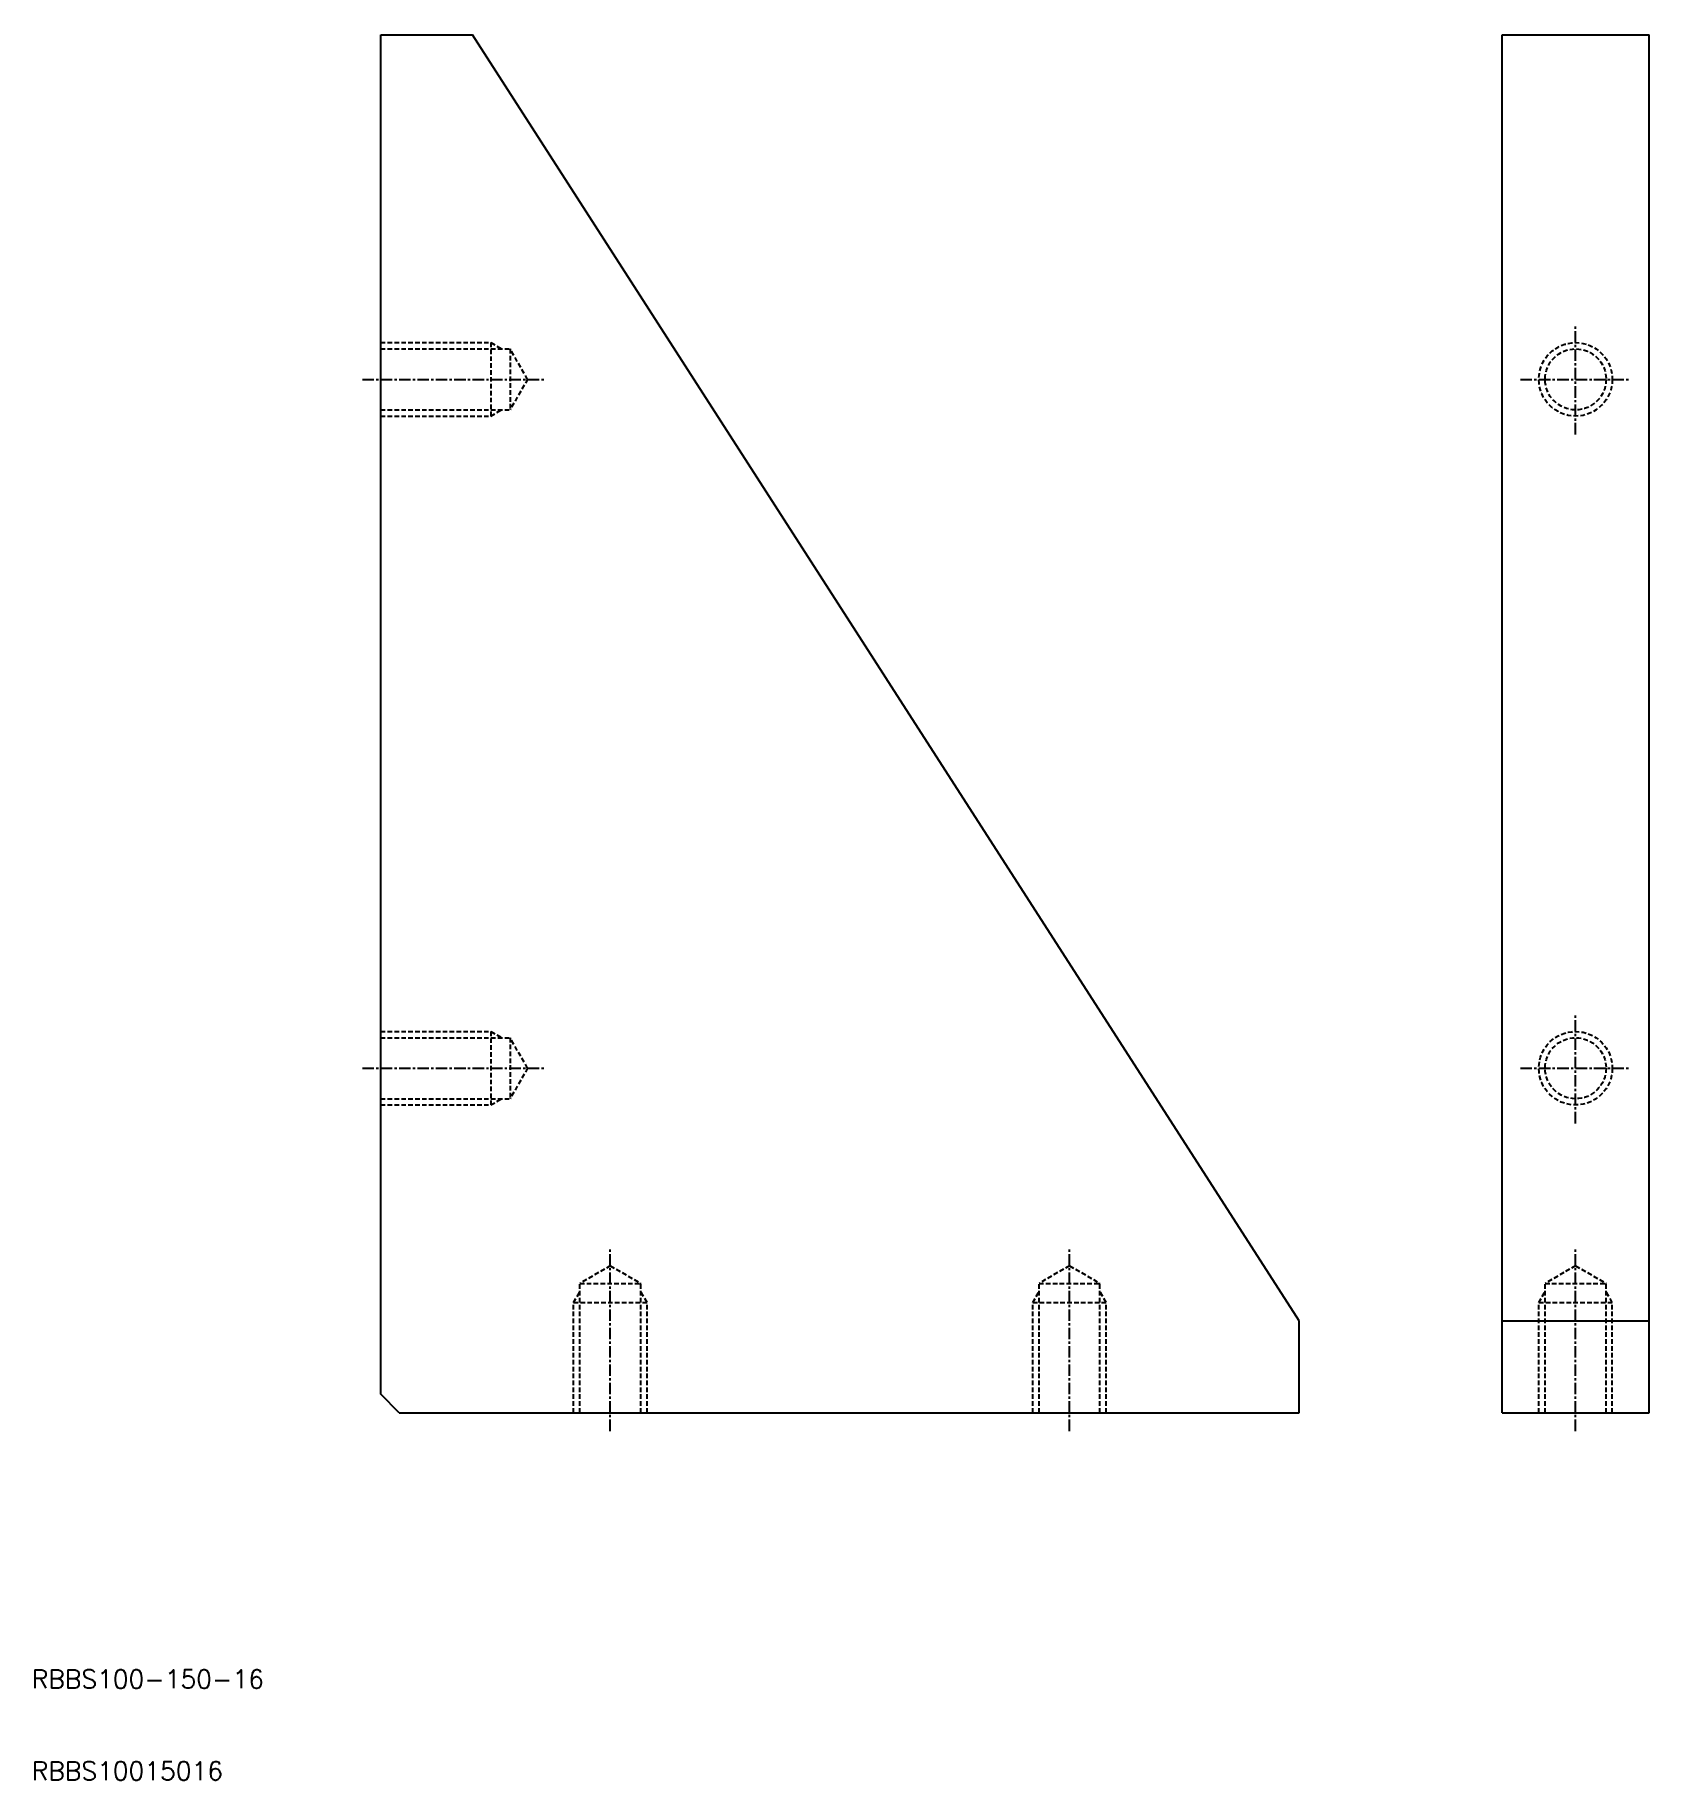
# Model space of a CAD drawing. Extents: x 10 to 186, y 10 to 200.
import ezdxf

# ---------------------------------------------------------------- set-up
doc = ezdxf.new("R2010")
doc.units = 0
doc.linetypes.add('CENTER', pattern=[2, 1.25, -0.25, 0.25, -0.25])
doc.linetypes.add('DASHED', pattern=[0.75, 0.5, -0.25])
doc.layers.get('0').update_dxf_attribs({"linetype": 'CONTINUOUS'})
doc.layers.add('CENTER', color=1, linetype='CENTER')
doc.styles.get("Standard").update_dxf_attribs({"font": 'txt.shx'})

msp = doc.modelspace()

# ---------------------------------------------------------------- linework, layer by layer
at = {"color": 7, "linetype": 'CONTINUOUS'}
for p, q in [((48, 200), (58, 200)), ((48, 52), (48, 200)), ((148, 60), (58, 200)), ((170.11, 200), (186.11, 200)), ((170.11, 50), (170.11, 200)), ((186.11, 50), (186.11, 200)), ((148, 50), (148, 60)), ((170.11, 60), (186.11, 60)), ((50, 50), (48, 52)), ((50, 50), (148, 50)), ((170.11, 50), (186.11, 50))]:
    msp.add_line(p, q, dxfattribs=at)
at = {"color": 3, "linetype": 'DASHED'}
for p, q in [((48, 166.5), (60, 166.5)), ((48, 165.82), (62.08, 165.82)), ((60, 166.5), (60, 158.5)), ((60, 166.5), (61.17, 165.82)), ((62.08, 165.82), (62.08, 159.18)), ((64, 162.5), (62.08, 165.82)), ((64, 162.5), (62.08, 159.18)), ((48, 159.18), (62.08, 159.18)), ((48, 158.5), (60, 158.5)), ((60, 158.5), (61.17, 159.18)), ((48, 91.5), (60, 91.5)), ((60, 91.5), (60, 83.5)), ((60, 91.5), (61.17, 90.82)), ((48, 90.82), (62.08, 90.82)), ((62.08, 90.82), (62.08, 84.18)), ((64, 87.5), (62.08, 90.82)), ((64, 87.5), (62.08, 84.18)), ((48, 84.18), (62.08, 84.18)), ((60, 83.5), (61.17, 84.18)), ((48, 83.5), (60, 83.5)), ((73, 66), (69.68, 64.08)), ((73, 66), (76.32, 64.08)), ((123, 66), (119.68, 64.08)), ((123, 66), (126.32, 64.08)), ((178.11, 66), (174.79, 64.08)), ((178.11, 66), (181.44, 64.08)), ((69, 62), (69.68, 63.17)), ((69.68, 64.08), (76.32, 64.08)), ((69.68, 50), (69.68, 64.08)), ((76.32, 50), (76.32, 64.08)), ((77, 62), (76.32, 63.17)), ((119, 62), (119.68, 63.17)), ((119.68, 64.08), (126.32, 64.08)), ((119.68, 50), (119.68, 64.08)), ((126.32, 50), (126.32, 64.08)), ((127, 62), (126.32, 63.17)), ((174.11, 62), (174.79, 63.17)), ((174.79, 64.08), (181.44, 64.08)), ((174.79, 50), (174.79, 64.08)), ((181.44, 50), (181.44, 64.08)), ((182.11, 62), (181.44, 63.17)), ((69, 62), (77, 62)), ((69, 50), (69, 62)), ((77, 50), (77, 62)), ((119, 62), (127, 62)), ((119, 50), (119, 62)), ((127, 50), (127, 62)), ((174.11, 62), (182.11, 62)), ((174.11, 50), (174.11, 62)), ((182.11, 50), (182.11, 62))]:
    msp.add_line(p, q, dxfattribs=at)
for centre, radius in [((178.11, 162.5), 4), ((178.11, 162.5), 3.32), ((178.11, 87.5), 4), ((178.11, 87.5), 3.32)]:
    msp.add_circle(centre, radius, dxfattribs=at)
at = {"layer": 'CENTER', "color": 1, "linetype": 'CENTER'}
for p, q in [((178.11, 156.5), (178.11, 168.5)), ((46, 162.5), (66, 162.5)), ((172.11, 162.5), (184.11, 162.5)), ((178.11, 81.5), (178.11, 93.5)), ((46, 87.5), (66, 87.5)), ((172.11, 87.5), (184.11, 87.5)), ((73, 48), (73, 68)), ((123, 48), (123, 68)), ((178.11, 48), (178.11, 68))]:
    msp.add_line(p, q, dxfattribs=at)

# ---------------------------------------------------------------- texts
at = {"color": 7, "linetype": 'CONTINUOUS'}
for s, p in [('RBBS100-150-16 ', (10, 20)), ('RBBS10015016 ', (10, 10))]:
    msp.add_text(s, height=2, dxfattribs=at).set_placement(p)

doc.saveas('drawing.dxf')
